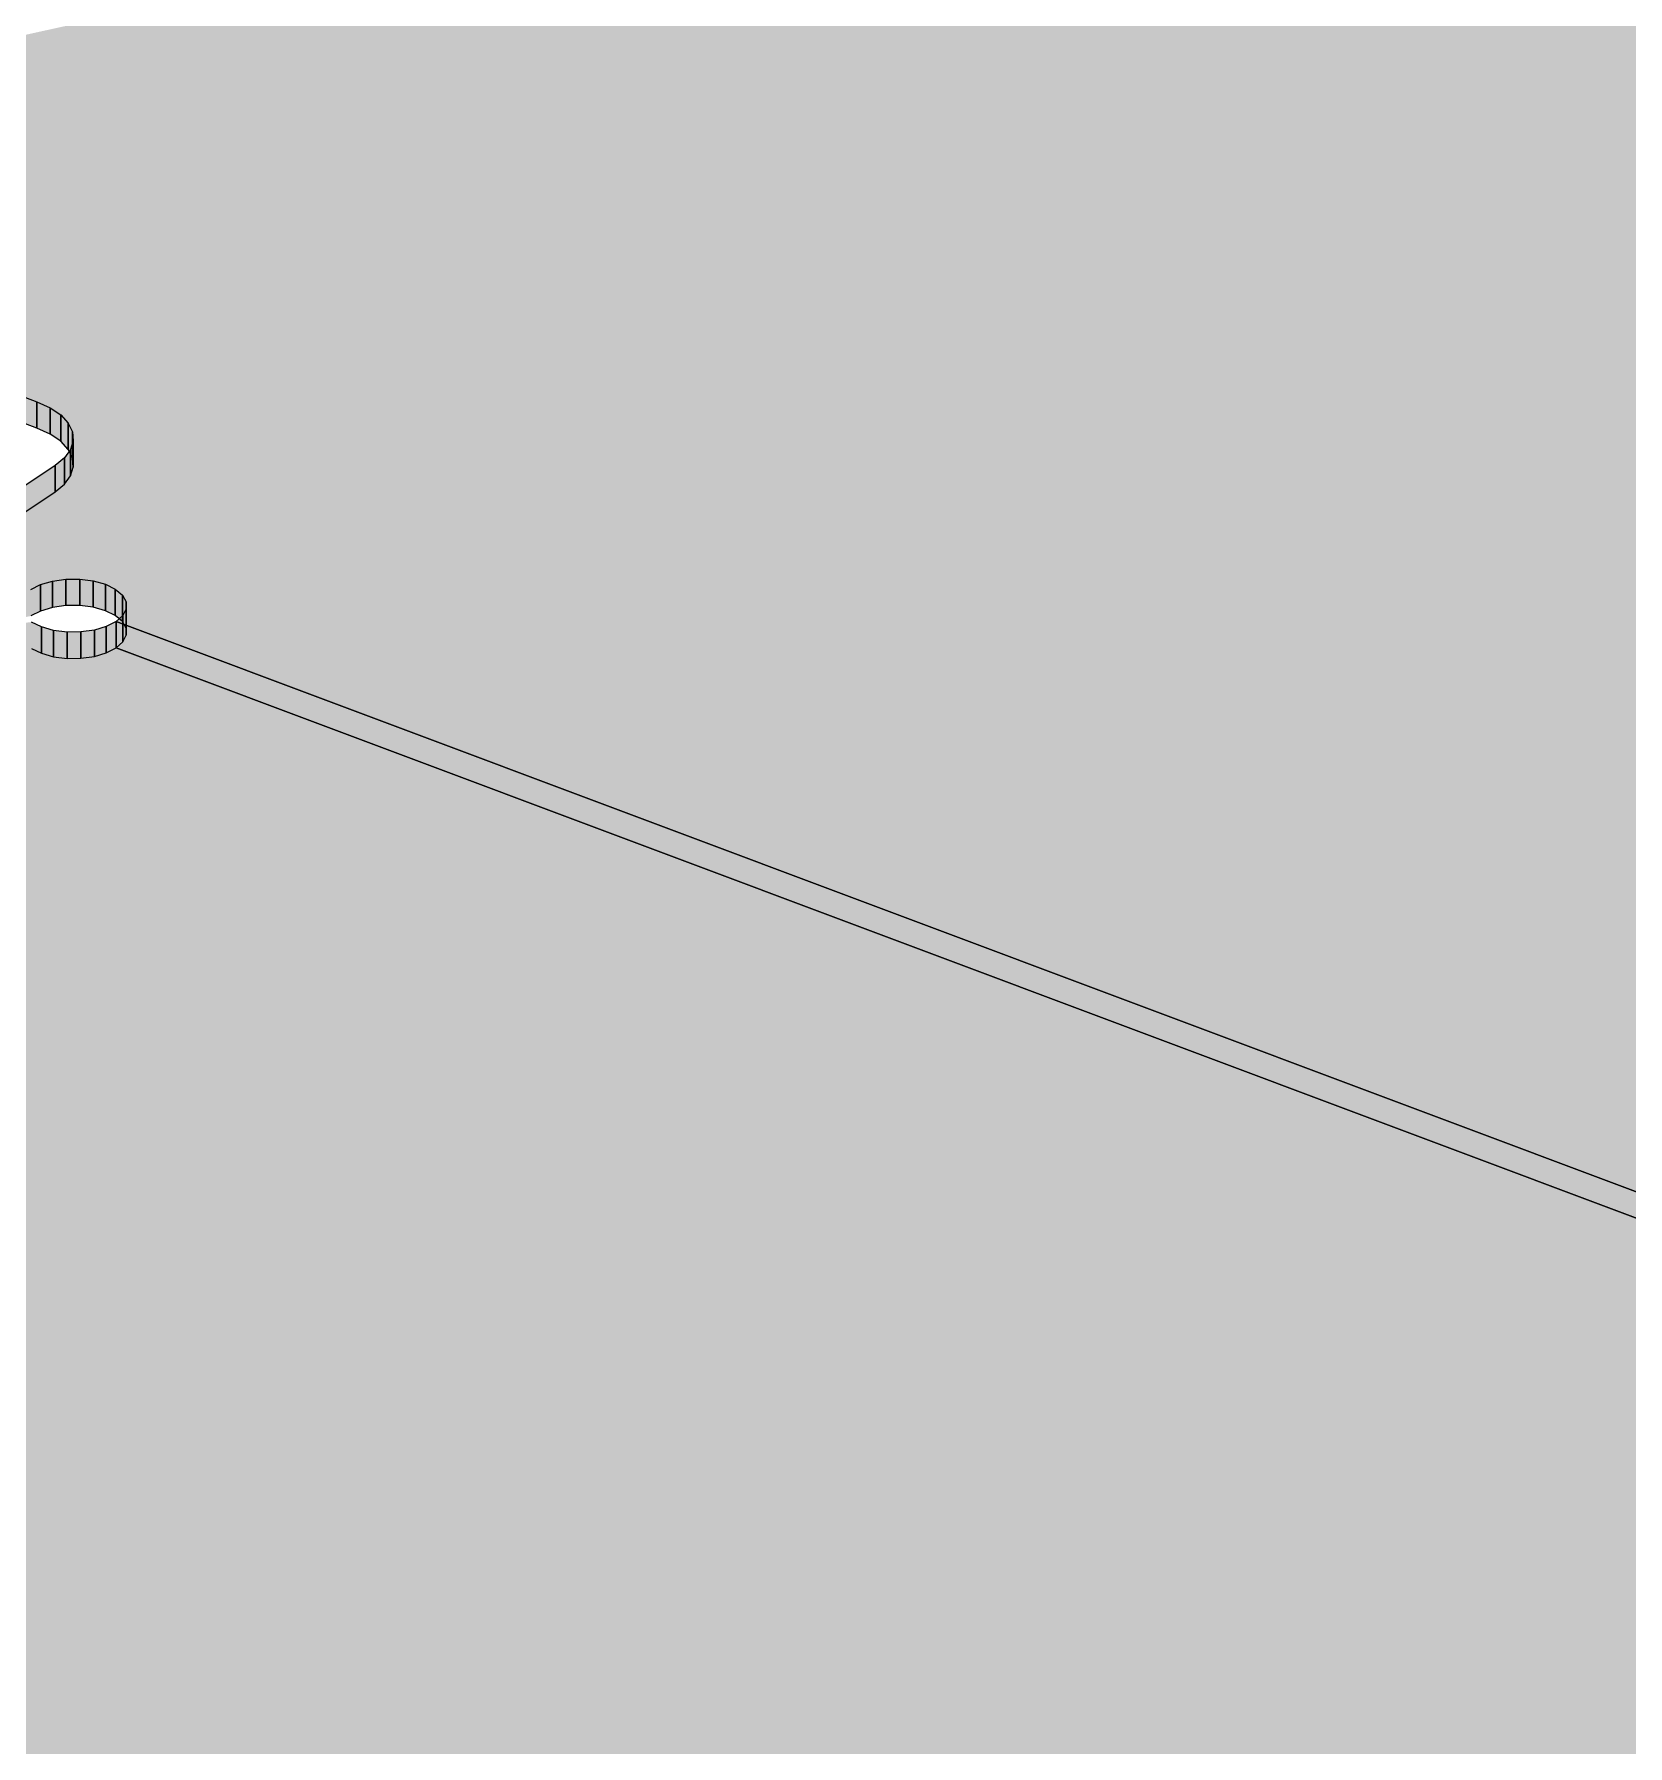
# Model space of a CAD drawing. Header units: millimetres. Extents: x 50 to 612415, y 2 to 4150.
# Drawn here: x 470261.2 to 470315.2, y 2019.4 to 2077.3 of the extents above; entities that cross this region are included whole.
import ezdxf

# ---------------------------------------------------------------- set-up
doc = ezdxf.new("R2010")
doc.units = ezdxf.units.MM
doc.layers.add('HATCH', color=8, linetype='Continuous', lineweight=9)
doc.layers.add('OUTLINE', color=7, linetype='Continuous', lineweight=25)

msp = doc.modelspace()

# ---------------------------------------------------------------- hatches: boundary and pattern name
at = {"layer": 'HATCH', "true_color": 0x617c87}
for points in [[(470693.47, 2173.438), (470231.243, 2070.706), (470231.369, 2070.479)], [(470693.47, 2173.438), (470231.258, 2070.016), (470240.309, 2071.913)], [(470693.47, 2173.438), (470231.375, 2070.244), (470231.258, 2070.016)], [(470693.47, 2173.438), (470231.369, 2070.479), (470231.375, 2070.244)], [(470693.47, 2173.438), (470240.309, 2071.913), (470240.898, 2071.986)], [(470693.47, 2173.438), (470240.898, 2071.986), (470241.504, 2071.999)], [(470693.47, 2173.438), (470241.504, 2071.999), (470906.166, 2024.339)], [(470229.799, 2070.354), (470229.328, 2070.352), (470693.47, 2172.545)], [(470230.256, 2070.296), (470229.799, 2070.354), (470693.47, 2172.545)], [(470230.666, 2070.181), (470230.256, 2070.296), (470693.47, 2172.545)], [(470231.003, 2070.016), (470230.666, 2070.181), (470693.47, 2172.545)], [(470231.243, 2069.813), (470231.003, 2070.016), (470693.47, 2172.545)], [(470231.369, 2069.587), (470231.243, 2069.813), (470693.47, 2172.545)], [(470240.309, 2071.021), (470231.258, 2069.123), (470693.47, 2172.545)], [(470231.258, 2069.123), (470231.375, 2069.351), (470693.47, 2172.545)], [(470231.375, 2069.351), (470231.369, 2069.587), (470693.47, 2172.545)], [(470240.898, 2071.093), (470240.309, 2071.021), (470693.47, 2172.545)], [(470241.504, 2071.106), (470240.898, 2071.093), (470693.47, 2172.545)], [(470906.166, 2023.447), (470241.504, 2071.106), (470693.47, 2172.545)], [(470903.196, 2023.46), (470241.504, 2071.999), (470242.103, 2071.953)], [(470241.504, 2071.999), (470905.426, 2024.335), (470906.166, 2024.339)], [(470241.504, 2071.999), (470904.714, 2024.236), (470905.426, 2024.335)], [(470241.504, 2071.999), (470904.077, 2024.047), (470904.714, 2024.236)], [(470241.504, 2071.999), (470903.559, 2023.783), (470904.077, 2024.047)], [(470903.196, 2023.46), (470903.559, 2023.783), (470241.504, 2071.999)], [(470903.196, 2023.46), (470242.103, 2071.953), (470242.673, 2071.849)], [(470903.196, 2023.46), (470242.673, 2071.849), (470243.191, 2071.692)], [(470717.642, 1899.757), (470243.191, 2071.692), (470261.334, 2064.888)], [(470903.196, 2023.46), (470243.191, 2071.692), (470721.974, 1900.363)], [(470243.191, 2071.692), (470719.872, 1900.632), (470720.612, 1900.636)], [(470243.191, 2071.692), (470720.612, 1900.636), (470721.329, 1900.544)], [(470243.191, 2071.692), (470719.159, 1900.533), (470719.872, 1900.632)], [(470243.191, 2071.692), (470721.329, 1900.544), (470721.974, 1900.363)], [(470243.191, 2071.692), (470718.522, 1900.344), (470719.159, 1900.533)], [(470243.191, 2071.692), (470718.005, 1900.08), (470718.522, 1900.344)], [(470717.642, 1899.757), (470718.005, 1900.08), (470243.191, 2071.692)], [(470242.103, 2071.06), (470241.504, 2071.106), (470903.196, 2022.567)], [(470906.166, 2023.447), (470905.426, 2023.443), (470241.504, 2071.106)], [(470905.426, 2023.443), (470904.714, 2023.343), (470241.504, 2071.106)], [(470904.714, 2023.343), (470904.077, 2023.154), (470241.504, 2071.106)], [(470904.077, 2023.154), (470903.559, 2022.89), (470241.504, 2071.106)], [(470241.504, 2071.106), (470903.559, 2022.89), (470903.196, 2022.567)], [(470242.673, 2070.956), (470242.103, 2071.06), (470903.196, 2022.567)], [(470243.191, 2070.799), (470242.673, 2070.956), (470903.196, 2022.567)], [(470261.334, 2063.995), (470243.191, 2070.799), (470717.642, 1898.864)], [(470721.974, 1899.47), (470243.191, 2070.799), (470903.196, 2022.567)], [(470720.612, 1899.744), (470719.872, 1899.739), (470243.191, 2070.799)], [(470721.329, 1899.652), (470720.612, 1899.744), (470243.191, 2070.799)], [(470719.872, 1899.739), (470719.159, 1899.64), (470243.191, 2070.799)], [(470721.974, 1899.47), (470721.329, 1899.652), (470243.191, 2070.799)], [(470719.159, 1899.64), (470718.522, 1899.451), (470243.191, 2070.799)], [(470718.522, 1899.451), (470718.005, 1899.187), (470243.191, 2070.799)], [(470243.191, 2070.799), (470718.005, 1899.187), (470717.642, 1898.864)], [(470261.334, 2064.888), (470261.781, 2064.683), (470716.149, 1887.89)], [(470717.458, 1899.399), (470717.642, 1899.757), (470261.334, 2064.888)], [(470717.458, 1899.399), (470261.334, 2064.888), (470716.149, 1887.89)], [(470261.781, 2064.683), (470262.14, 2064.439), (470716.149, 1887.89)], [(470262.14, 2064.439), (470262.396, 2064.164), (470716.149, 1887.89)], [(470230.015, 2063.894), (469915.604, 1985.337), (470371.842, 1959.019)], [(470230.374, 2063.65), (470230.015, 2063.894), (470371.842, 1959.019)], [(470716.149, 1886.997), (470261.781, 2063.791), (470261.334, 2063.995)], [(470261.334, 2063.995), (470717.642, 1898.864), (470717.458, 1898.506)], [(470716.149, 1886.997), (470261.334, 2063.995), (470717.458, 1898.506)], [(470716.149, 1886.997), (470262.14, 2063.546), (470261.781, 2063.791)], [(470262.396, 2064.164), (470262.54, 2063.87), (470716.149, 1887.89)], [(470262.54, 2063.87), (470262.566, 2063.567), (470716.149, 1887.89)], [(470230.821, 2063.445), (470230.374, 2063.65), (470371.842, 1959.019)], [(470248.964, 2056.641), (470230.821, 2063.445), (470938.145, 1786.762)], [(470230.821, 2063.445), (470371.842, 1959.019), (470706.705, 1873.503)], [(470230.821, 2063.445), (470706.705, 1873.503), (470707.232, 1873.354)], [(470230.821, 2063.445), (470707.232, 1873.354), (470938.145, 1786.762)], [(470716.149, 1886.997), (470262.396, 2063.271), (470262.14, 2063.546)], [(470262.474, 2063.267), (470262.267, 2062.983), (470264.357, 2058.109)], [(470716.149, 1886.997), (470262.54, 2062.977), (470262.396, 2063.271)], [(470262.566, 2063.567), (470262.474, 2063.267), (470264.357, 2058.109)], [(470262.566, 2063.567), (470264.357, 2058.109), (470716.149, 1887.89)], [(470371.842, 1958.126), (469915.604, 1984.444), (470230.015, 2063.001)], [(470371.842, 1958.126), (470230.015, 2063.001), (470230.374, 2062.757)], [(470371.842, 1958.126), (470230.374, 2062.757), (470230.821, 2062.552)], [(470261.953, 2062.723), (470253.293, 2056.951), (470261.128, 2058.523)], [(470261.953, 2062.723), (470261.128, 2058.523), (470261.457, 2058.691)], [(470261.953, 2062.723), (470261.457, 2058.691), (470261.862, 2058.811)], [(470261.953, 2062.723), (470261.862, 2058.811), (470262.316, 2058.874)], [(470262.267, 2062.983), (470261.953, 2062.723), (470264.357, 2058.109)], [(470261.953, 2062.723), (470262.316, 2058.874), (470262.787, 2058.877)], [(470261.953, 2062.723), (470262.787, 2058.877), (470263.243, 2058.818)], [(470261.953, 2062.723), (470263.243, 2058.818), (470263.653, 2058.703)], [(470261.953, 2062.723), (470263.653, 2058.703), (470263.99, 2058.538)], [(470261.953, 2062.723), (470263.99, 2058.538), (470264.23, 2058.336)], [(470261.953, 2062.723), (470264.23, 2058.336), (470264.357, 2058.109)], [(470264.357, 2057.216), (470262.474, 2062.375), (470262.566, 2062.674)], [(470716.149, 1886.997), (470262.566, 2062.674), (470262.54, 2062.977)], [(470716.149, 1886.997), (470264.357, 2057.216), (470262.566, 2062.674)], [(470938.145, 1785.87), (470230.821, 2062.552), (470248.964, 2055.749)], [(470706.705, 1872.61), (470371.842, 1958.126), (470230.821, 2062.552)], [(470707.232, 1872.462), (470706.705, 1872.61), (470230.821, 2062.552)], [(470938.145, 1785.87), (470707.232, 1872.462), (470230.821, 2062.552)], [(470264.357, 2057.216), (470261.953, 2061.831), (470262.267, 2062.09)], [(470264.357, 2057.216), (470262.267, 2062.09), (470262.474, 2062.375)], [(470261.128, 2057.63), (470253.293, 2056.058), (470261.953, 2061.831)], [(470261.457, 2057.798), (470261.128, 2057.63), (470261.953, 2061.831)], [(470261.862, 2057.918), (470261.457, 2057.798), (470261.953, 2061.831)], [(470262.316, 2057.982), (470261.862, 2057.918), (470261.953, 2061.831)], [(470262.787, 2057.984), (470262.316, 2057.982), (470261.953, 2061.831)], [(470263.243, 2057.926), (470262.787, 2057.984), (470261.953, 2061.831)], [(470263.653, 2057.81), (470263.243, 2057.926), (470261.953, 2061.831)], [(470263.99, 2057.646), (470263.653, 2057.81), (470261.953, 2061.831)], [(470264.23, 2057.443), (470263.99, 2057.646), (470261.953, 2061.831)], [(470264.357, 2057.216), (470264.23, 2057.443), (470261.953, 2061.831)], [(470264.357, 2058.109), (470264.362, 2057.874), (470716.149, 1887.89)], [(470261.489, 2057.26), (470261.152, 2057.424), (470251.257, 2056.348)], [(470963.555, 1795.112), (470264.014, 2057.44), (470263.685, 2057.272)], [(470264.245, 2057.645), (470264.014, 2057.44), (470716.149, 1887.89)], [(470264.362, 2057.874), (470264.245, 2057.645), (470716.149, 1887.89)], [(470963.555, 1795.112), (470261.489, 2057.26), (470251.257, 2056.348)], [(470963.555, 1795.112), (470261.899, 2057.144), (470261.489, 2057.26)], [(470963.555, 1795.112), (470262.355, 2057.086), (470261.899, 2057.144)], [(470963.555, 1795.112), (470262.826, 2057.088), (470262.355, 2057.086)], [(470963.555, 1795.112), (470263.28, 2057.152), (470262.826, 2057.088)], [(470963.555, 1795.112), (470263.685, 2057.272), (470263.28, 2057.152)], [(470716.149, 1886.997), (470264.245, 2056.753), (470264.362, 2056.981)], [(470716.149, 1886.997), (470264.362, 2056.981), (470264.357, 2057.216)], [(470963.555, 1795.112), (470249.482, 2056.484), (470248.964, 2056.641)], [(470963.555, 1795.112), (470248.964, 2056.641), (470938.145, 1786.762)], [(470963.555, 1795.112), (470250.052, 2056.38), (470249.482, 2056.484)], [(470963.555, 1795.112), (470250.651, 2056.334), (470250.052, 2056.38)], [(470963.555, 1795.112), (470251.257, 2056.348), (470250.651, 2056.334)], [(470251.257, 2055.455), (470261.152, 2056.532), (470261.489, 2056.367)], [(470251.257, 2055.455), (470261.489, 2056.367), (470963.555, 1794.219)], [(470261.489, 2056.367), (470261.899, 2056.252), (470963.555, 1794.219)], [(470261.899, 2056.252), (470262.355, 2056.193), (470963.555, 1794.219)], [(470262.826, 2056.196), (470263.28, 2056.259), (470963.555, 1794.219)], [(470263.28, 2056.259), (470263.685, 2056.379), (470963.555, 1794.219)], [(470263.685, 2056.379), (470264.014, 2056.547), (470963.555, 1794.219)], [(470716.149, 1886.997), (470264.014, 2056.547), (470264.245, 2056.753)], [(470248.964, 2055.749), (470249.482, 2055.591), (470963.555, 1794.219)], [(470938.145, 1785.87), (470248.964, 2055.749), (470963.555, 1794.219)], [(470262.355, 2056.193), (470262.826, 2056.196), (470963.555, 1794.219)], [(470249.482, 2055.591), (470250.052, 2055.488), (470963.555, 1794.219)], [(470250.052, 2055.488), (470250.651, 2055.442), (470963.555, 1794.219)], [(470250.651, 2055.442), (470251.257, 2055.455), (470963.555, 1794.219)]]:
    msp.add_hatch(color=145, dxfattribs=at).paths.add_polyline_path(points)
at = {"layer": 'HATCH', "true_color": 0x5b747f}
msp.add_hatch(color=147, dxfattribs=at).paths.add_polyline_path([(470261.334, 2063.995), (470243.191, 2070.799), (470243.191, 2071.692), (470261.334, 2064.888)])
at = {"layer": 'HATCH', "true_color": 0x5b747e}
for points in [[(470261.781, 2063.791), (470261.334, 2063.995), (470261.334, 2064.888), (470261.781, 2064.683)], [(470263.99, 2057.646), (470263.653, 2057.81), (470263.653, 2058.703), (470263.99, 2058.538)], [(470261.152, 2056.532), (470261.489, 2056.367), (470261.489, 2057.26), (470261.152, 2057.424)]]:
    msp.add_hatch(color=147, dxfattribs=at).paths.add_polyline_path(points)
at = {"layer": 'HATCH', "true_color": 0x5a737d}
for points in [[(470262.14, 2063.546), (470261.781, 2063.791), (470261.781, 2064.683), (470262.14, 2064.439)], [(470253.293, 2056.058), (470261.953, 2061.831), (470261.953, 2062.723), (470253.293, 2056.951)]]:
    msp.add_hatch(color=147, dxfattribs=at).paths.add_polyline_path(points)
at = {"layer": 'HATCH', "true_color": 0x59717c}
msp.add_hatch(color=147, dxfattribs=at).paths.add_polyline_path([(470262.396, 2063.271), (470262.14, 2063.546), (470262.14, 2064.439), (470262.396, 2064.164)])
at = {"layer": 'HATCH', "true_color": 0x58707a}
for points in [[(470262.54, 2062.977), (470262.396, 2063.271), (470262.396, 2064.164), (470262.54, 2063.87)], [(470264.357, 2057.216), (470264.23, 2057.443), (470264.23, 2058.336), (470264.357, 2058.109)], [(470264.245, 2056.753), (470264.362, 2056.981), (470264.362, 2057.874), (470264.245, 2057.645)]]:
    msp.add_hatch(color=147, dxfattribs=at).paths.add_polyline_path(points)
at = {"layer": 'HATCH', "true_color": 0x566e79}
msp.add_hatch(color=147, dxfattribs=at).paths.add_polyline_path([(470262.566, 2062.674), (470262.54, 2062.977), (470262.54, 2063.87), (470262.566, 2063.567)])
at = {"layer": 'HATCH', "true_color": 0x58717b}
msp.add_hatch(color=147, dxfattribs=at).paths.add_polyline_path([(470262.267, 2062.09), (470262.474, 2062.375), (470262.474, 2063.267), (470262.267, 2062.983)])
at = {"layer": 'HATCH', "true_color": 0x576f79}
msp.add_hatch(color=147, dxfattribs=at).paths.add_polyline_path([(470262.474, 2062.375), (470262.566, 2062.674), (470262.566, 2063.567), (470262.474, 2063.267)])
at = {"layer": 'HATCH', "true_color": 0x59727d}
for points in [[(470261.953, 2061.831), (470262.267, 2062.09), (470262.267, 2062.983), (470261.953, 2062.723)], [(470264.23, 2057.443), (470263.99, 2057.646), (470263.99, 2058.538), (470264.23, 2058.336)]]:
    msp.add_hatch(color=147, dxfattribs=at).paths.add_polyline_path(points)
at = {"layer": 'HATCH', "true_color": 0x5a737e}
for points in [[(470261.457, 2057.798), (470261.128, 2057.63), (470261.128, 2058.523), (470261.457, 2058.691)], [(470263.685, 2056.379), (470264.014, 2056.547), (470264.014, 2057.44), (470263.685, 2057.272)]]:
    msp.add_hatch(color=147, dxfattribs=at).paths.add_polyline_path(points)
at = {"layer": 'HATCH', "true_color": 0x5b7580}
for points in [[(470261.862, 2057.918), (470261.457, 2057.798), (470261.457, 2058.691), (470261.862, 2058.811)], [(470263.28, 2056.259), (470263.685, 2056.379), (470263.685, 2057.272), (470263.28, 2057.152)]]:
    msp.add_hatch(color=147, dxfattribs=at).paths.add_polyline_path(points)
at = {"layer": 'HATCH', "true_color": 0x5c7680}
for points in [[(470262.316, 2057.982), (470261.862, 2057.918), (470261.862, 2058.811), (470262.316, 2058.874)], [(470263.243, 2057.926), (470262.787, 2057.984), (470262.787, 2058.877), (470263.243, 2058.818)], [(470261.899, 2056.252), (470262.355, 2056.193), (470262.355, 2057.086), (470261.899, 2057.144)], [(470262.826, 2056.196), (470263.28, 2056.259), (470263.28, 2057.152), (470262.826, 2057.088)]]:
    msp.add_hatch(color=147, dxfattribs=at).paths.add_polyline_path(points)
at = {"layer": 'HATCH', "true_color": 0x5c7681}
for points in [[(470262.787, 2057.984), (470262.316, 2057.982), (470262.316, 2058.874), (470262.787, 2058.877)], [(470262.355, 2056.193), (470262.826, 2056.196), (470262.826, 2057.088), (470262.355, 2057.086)]]:
    msp.add_hatch(color=155, dxfattribs=at).paths.add_polyline_path(points)
at = {"layer": 'HATCH', "true_color": 0x5c7580}
for points in [[(470263.653, 2057.81), (470263.243, 2057.926), (470263.243, 2058.818), (470263.653, 2058.703)], [(470261.489, 2056.367), (470261.899, 2056.252), (470261.899, 2057.144), (470261.489, 2057.26)]]:
    msp.add_hatch(color=147, dxfattribs=at).paths.add_polyline_path(points)
at = {"layer": 'HATCH', "true_color": 0x566e78}
msp.add_hatch(color=147, dxfattribs=at).paths.add_polyline_path([(470264.362, 2056.981), (470264.357, 2057.216), (470264.357, 2058.109), (470264.362, 2057.874)])
at = {"layer": 'HATCH', "true_color": 0x59727c}
msp.add_hatch(color=147, dxfattribs=at).paths.add_polyline_path([(470264.014, 2056.547), (470264.245, 2056.753), (470264.245, 2057.645), (470264.014, 2057.44)])

# ---------------------------------------------------------------- linework, layer by layer
at = {"layer": 'OUTLINE', "color": 139, "true_color": 0x42544a}
for p, q in [((470243.191, 2071.692), (470261.334, 2064.888)), ((470243.191, 2071.692), (470261.334, 2064.888)), ((470261.334, 2063.995), (470243.191, 2070.799)), ((470261.334, 2063.995), (470243.191, 2070.799)), ((470261.334, 2064.888), (470261.334, 2063.995)), ((470261.334, 2063.995), (470261.334, 2064.888)), ((470261.334, 2064.888), (470261.781, 2064.683)), ((470261.334, 2064.888), (470261.781, 2064.683)), ((470261.781, 2064.683), (470261.781, 2063.791)), ((470261.781, 2063.791), (470261.781, 2064.683)), ((470261.781, 2064.683), (470262.14, 2064.439)), ((470261.781, 2064.683), (470262.14, 2064.439)), ((470262.14, 2064.439), (470262.14, 2063.546)), ((470262.14, 2063.546), (470262.14, 2064.439)), ((470262.14, 2064.439), (470262.396, 2064.164)), ((470262.14, 2064.439), (470262.396, 2064.164)), ((470261.781, 2063.791), (470261.334, 2063.995)), ((470261.781, 2063.791), (470261.334, 2063.995)), ((470262.14, 2063.546), (470261.781, 2063.791)), ((470262.14, 2063.546), (470261.781, 2063.791)), ((470262.396, 2064.164), (470262.396, 2063.271)), ((470262.396, 2063.271), (470262.396, 2064.164)), ((470262.396, 2064.164), (470262.54, 2063.87)), ((470262.396, 2064.164), (470262.54, 2063.87)), ((470262.54, 2063.87), (470262.54, 2062.977)), ((470262.54, 2062.977), (470262.54, 2063.87)), ((470262.54, 2063.87), (470262.566, 2063.567)), ((470262.54, 2063.87), (470262.566, 2063.567)), ((470262.396, 2063.271), (470262.14, 2063.546)), ((470262.396, 2063.271), (470262.14, 2063.546)), ((470262.474, 2063.267), (470262.267, 2062.983)), ((470262.474, 2063.267), (470262.267, 2062.983)), ((470262.54, 2062.977), (470262.396, 2063.271)), ((470262.54, 2062.977), (470262.396, 2063.271)), ((470262.566, 2063.567), (470262.474, 2063.267)), ((470262.566, 2063.567), (470262.474, 2063.267)), ((470262.474, 2063.267), (470262.474, 2062.375)), ((470262.474, 2062.375), (470262.474, 2063.267)), ((470262.566, 2063.567), (470262.566, 2062.674)), ((470262.566, 2062.674), (470262.566, 2063.567)), ((470261.953, 2062.723), (470253.293, 2056.951)), ((470261.953, 2062.723), (470253.293, 2056.951)), ((470262.267, 2062.983), (470261.953, 2062.723)), ((470262.267, 2062.983), (470261.953, 2062.723)), ((470261.953, 2062.723), (470261.953, 2061.831)), ((470261.953, 2061.831), (470261.953, 2062.723)), ((470262.267, 2062.983), (470262.267, 2062.09)), ((470262.267, 2062.09), (470262.267, 2062.983)), ((470262.474, 2062.375), (470262.566, 2062.674)), ((470262.474, 2062.375), (470262.566, 2062.674)), ((470262.566, 2062.674), (470262.54, 2062.977)), ((470262.566, 2062.674), (470262.54, 2062.977)), ((470261.953, 2061.831), (470262.267, 2062.09)), ((470261.953, 2061.831), (470262.267, 2062.09)), ((470262.267, 2062.09), (470262.474, 2062.375)), ((470262.267, 2062.09), (470262.474, 2062.375)), ((470253.293, 2056.058), (470261.953, 2061.831)), ((470253.293, 2056.058), (470261.953, 2061.831)), ((470261.128, 2058.523), (470261.457, 2058.691)), ((470261.128, 2058.523), (470261.457, 2058.691)), ((470261.457, 2058.691), (470261.862, 2058.811)), ((470261.457, 2058.691), (470261.862, 2058.811)), ((470261.457, 2057.798), (470261.457, 2058.691)), ((470261.457, 2058.691), (470261.457, 2057.798)), ((470261.862, 2058.811), (470262.316, 2058.874)), ((470261.862, 2058.811), (470262.316, 2058.874)), ((470261.862, 2057.918), (470261.862, 2058.811)), ((470261.862, 2058.811), (470261.862, 2057.918)), ((470262.316, 2058.874), (470262.787, 2058.877)), ((470262.316, 2058.874), (470262.787, 2058.877)), ((470262.316, 2057.982), (470262.316, 2058.874)), ((470262.316, 2058.874), (470262.316, 2057.982)), ((470262.787, 2058.877), (470263.243, 2058.818)), ((470262.787, 2058.877), (470262.787, 2057.984)), ((470262.787, 2057.984), (470262.787, 2058.877)), ((470262.787, 2058.877), (470263.243, 2058.818)), ((470263.243, 2058.818), (470263.653, 2058.703)), ((470263.243, 2058.818), (470263.243, 2057.926)), ((470263.243, 2057.926), (470263.243, 2058.818)), ((470263.243, 2058.818), (470263.653, 2058.703)), ((470263.653, 2058.703), (470263.99, 2058.538)), ((470263.653, 2058.703), (470263.653, 2057.81)), ((470263.653, 2057.81), (470263.653, 2058.703)), ((470263.653, 2058.703), (470263.99, 2058.538)), ((470263.99, 2058.538), (470264.23, 2058.336)), ((470263.99, 2058.538), (470263.99, 2057.646)), ((470263.99, 2057.646), (470263.99, 2058.538)), ((470263.99, 2058.538), (470264.23, 2058.336)), ((470262.316, 2057.982), (470261.862, 2057.918)), ((470262.316, 2057.982), (470261.862, 2057.918)), ((470262.787, 2057.984), (470262.316, 2057.982)), ((470262.787, 2057.984), (470262.316, 2057.982)), ((470263.243, 2057.926), (470262.787, 2057.984)), ((470263.243, 2057.926), (470262.787, 2057.984)), ((470264.23, 2058.336), (470264.357, 2058.109)), ((470264.23, 2058.336), (470264.23, 2057.443)), ((470264.23, 2057.443), (470264.23, 2058.336)), ((470264.23, 2058.336), (470264.357, 2058.109)), ((470264.357, 2058.109), (470264.357, 2057.216)), ((470264.357, 2057.216), (470264.357, 2058.109)), ((470264.357, 2058.109), (470264.362, 2057.874)), ((470264.357, 2058.109), (470264.362, 2057.874)), ((470261.457, 2057.798), (470261.128, 2057.63)), ((470261.457, 2057.798), (470261.128, 2057.63)), ((470261.489, 2057.26), (470261.152, 2057.424)), ((470261.489, 2057.26), (470261.152, 2057.424)), ((470261.862, 2057.918), (470261.457, 2057.798)), ((470261.862, 2057.918), (470261.457, 2057.798)), ((470263.653, 2057.81), (470263.243, 2057.926)), ((470263.653, 2057.81), (470263.243, 2057.926)), ((470263.99, 2057.646), (470263.653, 2057.81)), ((470263.99, 2057.646), (470263.653, 2057.81)), ((470264.014, 2057.44), (470263.685, 2057.272)), ((470264.014, 2057.44), (470263.685, 2057.272)), ((470264.23, 2057.443), (470263.99, 2057.646)), ((470264.23, 2057.443), (470263.99, 2057.646)), ((470264.245, 2057.645), (470264.014, 2057.44)), ((470264.245, 2057.645), (470264.014, 2057.44)), ((470264.014, 2057.44), (470264.014, 2056.547)), ((470264.014, 2056.547), (470264.014, 2057.44)), ((470264.014, 2057.44), (470716.149, 1887.89)), ((470963.555, 1795.112), (470264.014, 2057.44)), ((470264.357, 2057.216), (470264.23, 2057.443)), ((470264.357, 2057.216), (470264.23, 2057.443)), ((470264.362, 2057.874), (470264.245, 2057.645)), ((470264.362, 2057.874), (470264.245, 2057.645)), ((470264.245, 2057.645), (470264.245, 2056.753)), ((470264.245, 2056.753), (470264.245, 2057.645)), ((470264.362, 2057.874), (470264.362, 2056.981)), ((470264.362, 2056.981), (470264.362, 2057.874)), ((470261.489, 2056.367), (470261.489, 2057.26)), ((470261.899, 2057.144), (470261.489, 2057.26)), ((470261.489, 2057.26), (470261.489, 2056.367)), ((470261.899, 2057.144), (470261.489, 2057.26)), ((470261.899, 2056.252), (470261.899, 2057.144)), ((470262.355, 2057.086), (470261.899, 2057.144)), ((470261.899, 2057.144), (470261.899, 2056.252)), ((470262.355, 2057.086), (470261.899, 2057.144)), ((470262.826, 2057.088), (470262.355, 2057.086)), ((470262.826, 2057.088), (470262.355, 2057.086)), ((470262.355, 2056.193), (470262.355, 2057.086)), ((470262.355, 2057.086), (470262.355, 2056.193)), ((470263.28, 2057.152), (470262.826, 2057.088)), ((470263.28, 2057.152), (470262.826, 2057.088)), ((470262.826, 2057.088), (470262.826, 2056.196)), ((470262.826, 2056.196), (470262.826, 2057.088)), ((470263.685, 2057.272), (470263.28, 2057.152)), ((470263.685, 2057.272), (470263.28, 2057.152)), ((470263.28, 2057.152), (470263.28, 2056.259)), ((470263.28, 2056.259), (470263.28, 2057.152)), ((470263.685, 2057.272), (470263.685, 2056.379)), ((470263.685, 2056.379), (470263.685, 2057.272)), ((470264.245, 2056.753), (470264.362, 2056.981)), ((470264.245, 2056.753), (470264.362, 2056.981)), ((470264.362, 2056.981), (470264.357, 2057.216)), ((470264.362, 2056.981), (470264.357, 2057.216)), ((470261.152, 2056.532), (470261.489, 2056.367)), ((470261.152, 2056.532), (470261.489, 2056.367)), ((470261.489, 2056.367), (470261.899, 2056.252)), ((470261.489, 2056.367), (470261.899, 2056.252)), ((470261.899, 2056.252), (470262.355, 2056.193)), ((470261.899, 2056.252), (470262.355, 2056.193)), ((470262.826, 2056.196), (470263.28, 2056.259)), ((470262.826, 2056.196), (470263.28, 2056.259)), ((470263.28, 2056.259), (470263.685, 2056.379)), ((470263.28, 2056.259), (470263.685, 2056.379)), ((470263.685, 2056.379), (470264.014, 2056.547)), ((470263.685, 2056.379), (470264.014, 2056.547)), ((470264.014, 2056.547), (470264.245, 2056.753)), ((470264.014, 2056.547), (470264.245, 2056.753)), ((470716.149, 1886.997), (470264.014, 2056.547)), ((470264.014, 2056.547), (470963.555, 1794.219)), ((470262.355, 2056.193), (470262.826, 2056.196)), ((470262.355, 2056.193), (470262.826, 2056.196))]:
    msp.add_line(p, q, dxfattribs=at)

doc.saveas('drawing.dxf')
